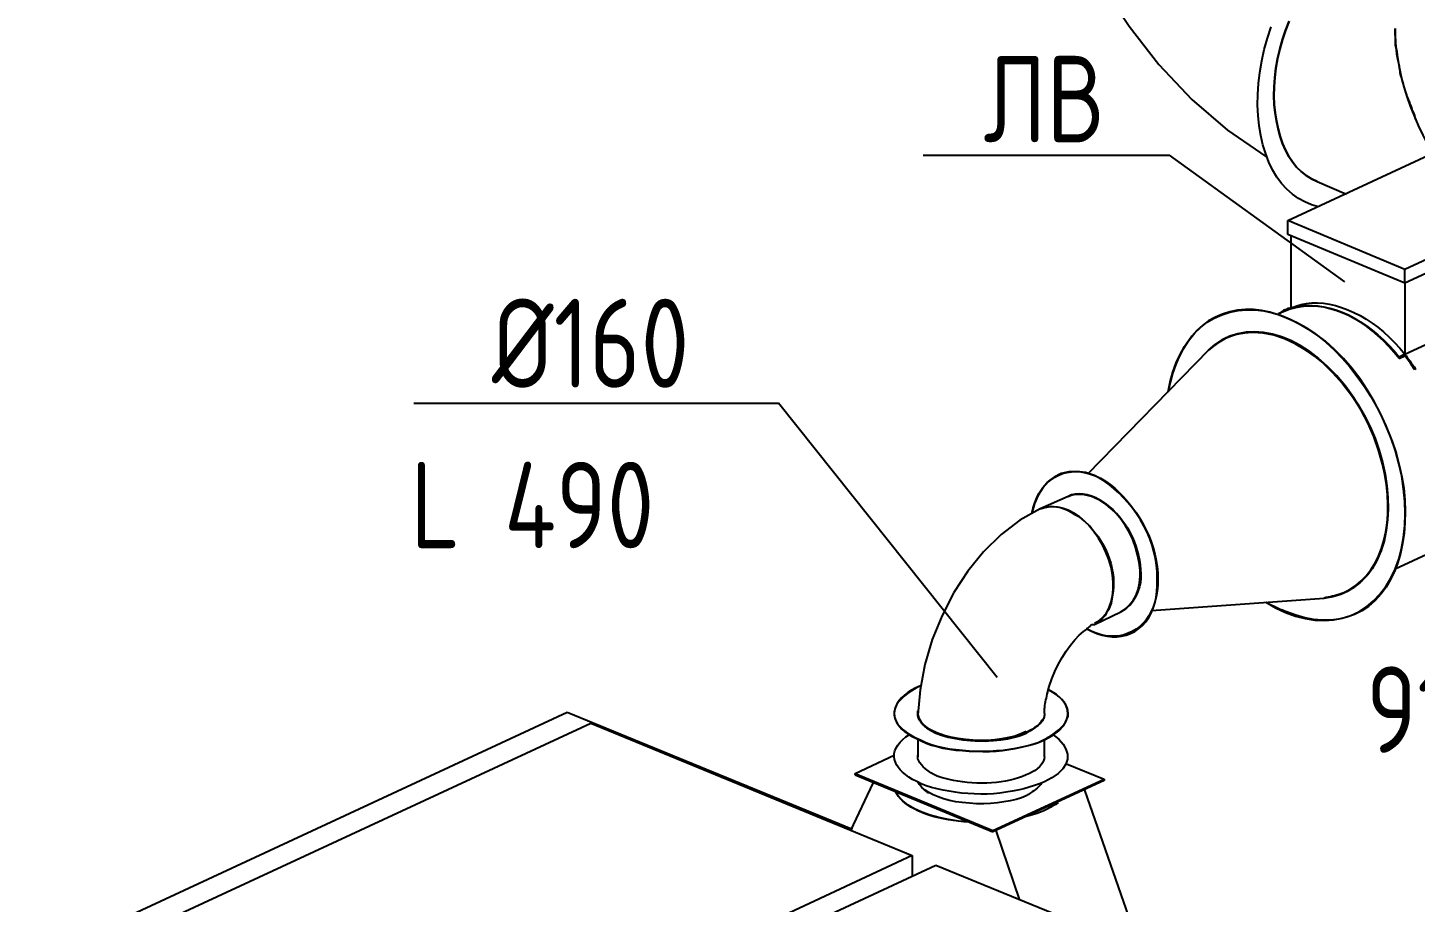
# Model space of a CAD drawing. Header units: metres. Extents: x 20 to 415, y 5 to 292.
# Drawn here: x 213.05 to 238.48, y 238.45 to 254.47 of the extents above; entities that cross this region are included whole.
import ezdxf

# ---------------------------------------------------------------- set-up
doc = ezdxf.new("R2010")
doc.units = ezdxf.units.M
for name, color, linetype in [('АРМАТУРА', 8, 'Continuous'), ('ВОЗДУХОВОДЫ', 7, 'Continuous'), ('ОБОЗНАЧЕНИЯ', 7, 'Continuous'), ('ОБОРУДОВАНИЕ', 8, 'Continuous')]:
    doc.layers.add(name, color=color, linetype=linetype)
doc.styles.add('GOST', font='isocpeur.ttf')

msp = doc.modelspace()

# ---------------------------------------------------------------- linework, layer by layer
at = {"layer": 'АРМАТУРА'}
for points in [[(236.146, 250.933), (239.156, 252.336)], [(241.324, 251.443), (238.288, 250.04)], [(241.324, 251.188), (238.288, 249.785)], [(236.146, 250.678), (236.146, 250.933)], [(238.288, 250.04), (236.146, 250.933)], [(238.288, 249.785), (236.146, 250.678)], [(236.197, 250.652), (236.197, 249.326)], [(238.288, 249.785), (238.288, 250.04)], [(238.288, 248.484), (241.273, 249.862)], [(238.288, 249.785), (238.288, 248.484)], [(236.095, 249.3), (236.08, 249.293), (236.067, 249.285), (236.055, 249.277), (236.044, 249.27), (236.034, 249.262), (236.025, 249.254), (236.016, 249.247), (236.008, 249.239), (236, 249.232), (235.993, 249.224)], [(236.095, 249.3), (236.188, 249.334), (236.284, 249.359), (236.383, 249.375), (236.485, 249.382), (236.589, 249.38), (236.695, 249.37), (236.804, 249.352), (236.914, 249.326), (237.027, 249.291), (237.141, 249.249), (237.255, 249.2), (237.367, 249.143), (237.477, 249.078), (237.586, 249.006), (237.692, 248.927), (237.796, 248.842), (237.898, 248.749), (237.997, 248.65), (238.093, 248.545), (238.186, 248.433)], [(238.186, 248.408), (238.093, 248.52), (237.997, 248.628), (237.898, 248.729), (237.796, 248.825), (237.692, 248.915), (237.586, 248.997), (237.477, 249.072), (237.367, 249.14), (237.255, 249.199), (237.141, 249.249), (237.027, 249.291), (236.914, 249.323), (236.804, 249.347), (236.695, 249.361), (236.589, 249.367), (236.485, 249.365), (236.383, 249.354), (236.284, 249.336), (236.188, 249.309), (236.095, 249.275)], [(238.186, 248.408), (238.093, 248.52), (237.997, 248.628), (237.898, 248.729), (237.796, 248.825), (237.692, 248.915), (237.586, 248.997), (237.477, 249.072), (237.367, 249.14), (237.255, 249.199), (237.141, 249.249), (237.027, 249.291), (236.914, 249.323), (236.804, 249.347), (236.695, 249.361), (236.589, 249.367), (236.485, 249.365), (236.383, 249.354), (236.284, 249.336), (236.188, 249.309), (236.095, 249.275)], [(236.197, 249.326), (236.095, 249.3)], [(236.146, 249.326), (236.145, 249.325), (236.143, 249.323), (236.14, 249.321), (236.137, 249.317), (236.133, 249.313), (236.129, 249.309), (236.126, 249.306), (236.123, 249.303), (236.121, 249.301), (236.12, 249.3)], [(236.197, 249.326), (236.19, 249.326), (236.184, 249.326), (236.179, 249.326), (236.175, 249.326), (236.171, 249.326), (236.167, 249.326), (236.163, 249.326), (236.159, 249.326), (236.153, 249.326), (236.146, 249.326)], [(236.197, 249.326), (236.146, 249.326)], [(236.197, 249.326), (236.29, 249.366), (236.386, 249.397), (236.485, 249.417), (236.587, 249.427), (236.691, 249.428), (236.797, 249.42), (236.906, 249.402), (237.016, 249.377), (237.129, 249.342), (237.243, 249.3), (237.357, 249.251), (237.469, 249.194), (237.579, 249.129), (237.688, 249.057), (237.794, 248.979), (237.898, 248.893), (238, 248.8), (238.099, 248.701), (238.195, 248.596), (238.288, 248.484)], [(238.288, 248.484), (238.186, 248.433)], [(238.288, 248.484), (238.311, 248.454), (238.334, 248.423), (238.357, 248.393), (238.379, 248.364), (238.4, 248.334), (238.421, 248.306), (238.44, 248.279), (238.459, 248.252), (238.476, 248.227), (238.492, 248.204)], [(238.186, 248.408), (238.288, 248.459)], [(238.467, 248.204), (238.452, 248.227), (238.436, 248.252), (238.42, 248.278), (238.404, 248.304), (238.387, 248.331), (238.37, 248.358), (238.351, 248.384), (238.332, 248.41), (238.311, 248.435), (238.288, 248.459)], [(238.288, 248.459), (238.311, 248.435), (238.332, 248.41), (238.351, 248.384), (238.37, 248.358), (238.387, 248.331), (238.404, 248.304), (238.42, 248.278), (238.436, 248.252), (238.452, 248.227), (238.467, 248.204)]]:
    msp.add_lwpolyline(points, dxfattribs=at)
at = {"layer": 'ВОЗДУХОВОДЫ'}
for points in [[(231.376, 259.478), (231.489, 258.604), (231.688, 257.734), (231.966, 256.878), (232.32, 256.046), (232.744, 255.247), (233.233, 254.492), (233.782, 253.79), (234.385, 253.152), (235.039, 252.588), (235.738, 252.106)], [(236.681, 251.647), (236.577, 251.698), (236.48, 251.76), (236.389, 251.833), (236.305, 251.915), (236.229, 252.007), (236.16, 252.11), (236.099, 252.222), (236.046, 252.344), (236.002, 252.476), (235.967, 252.616), (235.934, 252.758), (235.909, 252.906), (235.894, 253.061), (235.888, 253.22), (235.891, 253.385), (235.903, 253.553), (235.924, 253.724), (235.955, 253.898), (235.995, 254.073), (236.044, 254.249), (236.101, 254.417), (236.166, 254.584)], [(236.166, 254.584), (236.101, 254.417), (236.044, 254.249), (235.995, 254.073), (235.955, 253.898), (235.924, 253.724), (235.903, 253.553), (235.891, 253.385), (235.888, 253.22), (235.894, 253.061), (235.909, 252.906), (235.934, 252.758), (235.967, 252.616), (236.002, 252.476), (236.046, 252.344), (236.099, 252.222), (236.16, 252.11), (236.229, 252.007), (236.305, 251.915), (236.389, 251.833), (236.48, 251.76), (236.577, 251.698), (236.681, 251.647)], [(236.707, 251.188), (236.579, 251.225), (236.457, 251.276), (236.34, 251.341), (236.23, 251.419), (236.127, 251.51), (236.031, 251.614), (235.944, 251.731), (235.865, 251.861), (235.797, 252.003), (235.738, 252.157), (235.689, 252.322), (235.649, 252.493), (235.62, 252.672), (235.6, 252.856), (235.591, 253.047), (235.593, 253.243), (235.605, 253.443), (235.629, 253.649), (235.665, 253.858), (235.712, 254.07), (235.77, 254.276), (235.837, 254.48)], [(238.799, 252.157), (238.709, 252.327), (238.622, 252.5), (238.54, 252.674), (238.464, 252.85), (238.394, 253.028), (238.33, 253.206), (238.274, 253.384), (238.227, 253.563), (238.189, 253.741), (238.161, 253.917), (238.153, 253.971), (238.146, 254.024), (238.139, 254.078), (238.132, 254.131), (238.126, 254.185), (238.121, 254.239), (238.116, 254.292), (238.113, 254.346), (238.111, 254.399), (238.11, 254.453)], [(238.11, 254.453), (238.11, 254.452), (238.11, 254.45), (238.11, 254.448), (238.11, 254.444), (238.11, 254.44), (238.11, 254.436), (238.11, 254.433), (238.11, 254.43), (238.11, 254.428), (238.11, 254.427), (238.11, 254.398), (238.11, 254.369), (238.11, 254.341), (238.11, 254.314), (238.11, 254.287), (238.11, 254.26), (238.11, 254.233), (238.11, 254.205), (238.11, 254.177), (238.11, 254.147), (238.117, 254.123), (238.123, 254.098), (238.127, 254.072), (238.132, 254.045), (238.135, 254.016), (238.139, 253.987), (238.144, 253.957), (238.148, 253.927), (238.154, 253.897), (238.161, 253.866), (238.168, 253.842), (238.174, 253.817), (238.178, 253.791), (238.183, 253.764), (238.186, 253.736), (238.19, 253.707), (238.195, 253.677), (238.199, 253.647), (238.205, 253.616), (238.212, 253.586), (238.22, 253.562), (238.227, 253.537), (238.235, 253.511), (238.242, 253.485), (238.25, 253.458), (238.258, 253.431), (238.265, 253.405), (238.273, 253.379), (238.281, 253.354), (238.288, 253.331), (238.297, 253.3), (238.306, 253.27), (238.317, 253.239), (238.328, 253.21), (238.339, 253.181), (238.351, 253.153), (238.362, 253.125), (238.373, 253.099), (238.382, 253.074), (238.39, 253.05), (238.397, 253.035), (238.403, 253.02), (238.408, 253.005), (238.412, 252.991), (238.416, 252.977), (238.42, 252.964), (238.424, 252.952), (238.429, 252.941), (238.435, 252.931), (238.441, 252.922), (238.448, 252.907), (238.454, 252.892), (238.459, 252.877), (238.463, 252.861), (238.467, 252.846), (238.471, 252.831), (238.475, 252.815), (238.48, 252.8), (238.486, 252.785)], [(236.681, 251.647), (236.681, 251.647), (236.681, 251.647)], [(236.681, 251.647), (237.217, 251.418)], [(236.12, 249.147), (235.967, 249.209), (235.815, 249.255), (235.664, 249.286), (235.515, 249.302), (235.368, 249.304), (235.224, 249.291), (235.084, 249.263), (234.948, 249.222), (234.817, 249.166), (234.692, 249.096), (234.581, 249.014), (234.478, 248.92), (234.383, 248.814), (234.296, 248.697), (234.217, 248.57), (234.147, 248.433), (234.085, 248.287), (234.031, 248.132), (233.987, 247.968), (233.952, 247.795)], [(233.952, 247.795), (233.989, 247.982), (234.037, 248.159), (234.097, 248.325), (234.168, 248.481), (234.249, 248.624), (234.34, 248.756), (234.44, 248.875), (234.55, 248.98), (234.668, 249.071), (234.794, 249.147), (234.935, 249.209), (235.081, 249.254), (235.231, 249.285), (235.386, 249.299), (235.543, 249.297), (235.703, 249.28), (235.864, 249.246), (236.026, 249.196), (236.189, 249.129), (236.35, 249.045), (236.517, 248.946), (236.68, 248.832), (236.838, 248.705), (236.992, 248.566), (237.141, 248.414), (237.283, 248.252), (237.418, 248.08), (237.546, 247.899), (237.667, 247.711), (237.778, 247.515), (237.881, 247.307), (237.973, 247.096), (238.056, 246.884), (238.127, 246.671), (238.186, 246.456), (238.234, 246.242), (238.268, 246.029), (238.289, 245.816), (238.296, 245.606), (238.288, 245.398), (238.275, 245.203), (238.249, 245.016), (238.211, 244.837), (238.162, 244.668), (238.1, 244.508), (238.028, 244.358), (237.944, 244.219), (237.848, 244.09), (237.742, 243.973), (237.625, 243.867), (237.499, 243.784), (237.366, 243.717), (237.226, 243.667), (237.081, 243.633), (236.93, 243.616), (236.775, 243.614), (236.616, 243.628), (236.453, 243.658), (236.288, 243.704), (236.12, 243.765)], [(236.095, 249.275), (235.967, 249.224)], [(235.738, 243.944), (235.921, 243.839), (236.104, 243.754), (236.285, 243.689), (236.464, 243.642), (236.64, 243.616), (236.812, 243.608), (236.98, 243.619), (237.142, 243.649), (237.298, 243.698), (237.447, 243.765), (237.587, 243.858), (237.716, 243.967), (237.833, 244.091), (237.938, 244.23), (238.03, 244.384), (238.11, 244.551), (238.176, 244.732), (238.228, 244.925), (238.265, 245.13), (238.288, 245.347), (238.296, 245.565), (238.289, 245.789), (238.267, 246.017), (238.231, 246.249), (238.18, 246.482), (238.116, 246.715), (238.038, 246.947), (237.947, 247.175), (237.844, 247.399), (237.727, 247.617), (237.6, 247.833), (237.462, 248.038), (237.316, 248.23), (237.162, 248.409), (237, 248.573), (236.833, 248.723), (236.66, 248.855), (236.483, 248.971), (236.303, 249.069), (236.12, 249.147)], [(234.692, 248.561), (234.812, 248.666), (234.941, 248.751), (235.08, 248.816), (235.225, 248.862), (235.378, 248.889), (235.535, 248.897), (235.697, 248.886), (235.862, 248.855), (236.029, 248.807), (236.197, 248.739), (236.371, 248.646), (236.541, 248.536), (236.707, 248.409), (236.867, 248.267), (237.019, 248.111), (237.165, 247.942), (237.301, 247.761), (237.429, 247.57), (237.545, 247.368), (237.651, 247.158), (237.743, 246.942), (237.819, 246.725), (237.881, 246.507), (237.928, 246.289), (237.96, 246.074), (237.978, 245.861), (237.981, 245.653), (237.97, 245.45), (237.945, 245.254), (237.906, 245.066), (237.852, 244.89), (237.784, 244.727), (237.703, 244.58), (237.608, 244.448), (237.501, 244.333), (237.382, 244.234), (237.253, 244.153), (237.114, 244.09), (236.966, 244.046), (236.809, 244.02)], [(234.692, 248.561), (234.812, 248.666), (234.941, 248.751), (235.08, 248.816), (235.225, 248.862), (235.378, 248.889), (235.535, 248.897), (235.697, 248.886), (235.862, 248.855), (236.029, 248.807), (236.197, 248.739), (236.371, 248.646), (236.541, 248.536), (236.707, 248.409), (236.867, 248.267), (237.019, 248.111), (237.165, 247.942), (237.301, 247.761), (237.429, 247.57), (237.545, 247.368), (237.651, 247.158), (237.743, 246.942), (237.819, 246.725), (237.881, 246.507), (237.928, 246.289), (237.96, 246.074), (237.978, 245.861), (237.981, 245.653), (237.97, 245.45), (237.945, 245.254), (237.906, 245.066), (237.852, 244.89), (237.784, 244.727), (237.703, 244.58), (237.608, 244.448), (237.501, 244.333), (237.382, 244.234), (237.253, 244.153), (237.114, 244.09), (236.966, 244.046), (236.809, 244.02)], [(236.809, 244.02), (236.966, 244.046), (237.114, 244.09), (237.253, 244.153), (237.382, 244.234), (237.501, 244.333), (237.608, 244.448), (237.703, 244.58), (237.784, 244.727), (237.852, 244.89), (237.906, 245.066), (237.945, 245.254), (237.97, 245.45), (237.981, 245.653), (237.978, 245.861), (237.96, 246.074), (237.928, 246.289), (237.881, 246.507), (237.819, 246.725), (237.743, 246.942), (237.651, 247.158), (237.545, 247.368), (237.429, 247.57), (237.301, 247.761), (237.165, 247.942), (237.019, 248.111), (236.867, 248.267), (236.707, 248.409), (236.541, 248.536), (236.371, 248.646), (236.197, 248.739), (236.029, 248.807), (235.862, 248.855), (235.697, 248.886), (235.535, 248.897), (235.378, 248.889), (235.225, 248.862), (235.08, 248.816), (234.941, 248.751), (234.812, 248.666), (234.692, 248.561)], [(237.88, 246.469), (237.809, 246.727), (237.72, 246.981), (237.613, 247.226), (237.489, 247.463), (237.351, 247.687), (237.199, 247.898), (237.034, 248.093), (236.858, 248.27), (236.672, 248.427), (236.477, 248.561), (236.279, 248.678), (236.081, 248.769), (235.886, 248.834), (235.695, 248.873), (235.508, 248.886), (235.328, 248.873), (235.155, 248.834), (234.99, 248.769), (234.835, 248.678), (234.692, 248.561)], [(237.88, 246.469), (237.809, 246.727), (237.72, 246.981), (237.613, 247.226), (237.489, 247.463), (237.351, 247.687), (237.199, 247.898), (237.034, 248.093), (236.858, 248.27), (236.672, 248.427), (236.477, 248.561), (236.279, 248.678), (236.081, 248.769), (235.886, 248.834), (235.695, 248.873), (235.508, 248.886), (235.328, 248.873), (235.155, 248.834), (234.99, 248.769), (234.835, 248.678), (234.692, 248.561)], [(234.692, 248.561), (234.723, 248.584), (234.756, 248.609), (234.789, 248.634), (234.823, 248.66), (234.858, 248.685), (234.892, 248.709), (234.926, 248.733), (234.96, 248.754), (234.992, 248.773), (235.023, 248.79)], [(235.023, 248.79), (235.204, 248.852), (235.392, 248.886), (235.585, 248.89), (235.783, 248.867), (235.983, 248.816), (236.184, 248.737), (236.384, 248.631), (236.582, 248.498), (236.775, 248.339), (236.962, 248.153), (237.146, 247.952), (237.313, 247.734), (237.464, 247.501), (237.597, 247.256), (237.711, 247.002), (237.807, 246.74), (237.883, 246.475), (237.937, 246.208), (237.971, 245.941), (237.982, 245.678)], [(234.692, 248.561), (232.473, 246.291)], [(236.809, 244.02), (236.937, 244.042), (237.059, 244.076), (237.177, 244.121), (237.288, 244.18), (237.393, 244.25), (237.49, 244.333), (237.581, 244.428), (237.663, 244.535), (237.738, 244.654), (237.804, 244.786), (237.86, 244.927), (237.905, 245.076), (237.939, 245.231), (237.963, 245.393), (237.976, 245.561), (237.978, 245.733), (237.97, 245.911), (237.951, 246.093), (237.921, 246.28), (237.88, 246.469)], [(236.809, 244.02), (236.937, 244.042), (237.059, 244.076), (237.177, 244.121), (237.288, 244.18), (237.393, 244.25), (237.49, 244.333), (237.581, 244.428), (237.663, 244.535), (237.738, 244.654), (237.804, 244.786), (237.86, 244.927), (237.905, 245.076), (237.939, 245.231), (237.963, 245.393), (237.976, 245.561), (237.978, 245.733), (237.97, 245.911), (237.951, 246.093), (237.921, 246.28), (237.88, 246.469)], [(232.6, 246.265), (232.435, 246.318), (232.278, 246.34), (232.129, 246.333), (231.991, 246.298), (231.864, 246.236), (231.75, 246.149), (231.651, 246.039), (231.567, 245.905), (231.5, 245.751), (231.452, 245.576)], [(231.452, 245.576), (231.478, 245.674), (231.508, 245.766), (231.543, 245.852), (231.583, 245.933), (231.628, 246.007), (231.678, 246.074), (231.734, 246.134), (231.796, 246.186), (231.864, 246.23), (231.937, 246.265), (232.015, 246.298), (232.096, 246.321), (232.179, 246.333), (232.264, 246.336), (232.352, 246.329), (232.44, 246.313), (232.53, 246.288), (232.621, 246.255), (232.713, 246.213), (232.804, 246.163), (232.889, 246.099), (232.972, 246.029), (233.054, 245.953), (233.134, 245.871), (233.212, 245.784), (233.287, 245.691), (233.359, 245.593), (233.425, 245.49), (233.487, 245.383), (233.544, 245.27), (233.595, 245.162), (233.639, 245.051), (233.676, 244.938), (233.708, 244.824), (233.732, 244.709), (233.75, 244.595), (233.76, 244.48), (233.764, 244.368), (233.76, 244.257), (233.748, 244.148), (233.73, 244.044), (233.705, 243.946), (233.675, 243.855), (233.638, 243.77), (233.595, 243.692), (233.546, 243.621), (233.491, 243.557), (233.43, 243.5), (233.362, 243.45), (233.289, 243.408), (233.218, 243.374), (233.143, 243.348), (233.064, 243.329), (232.982, 243.32), (232.897, 243.319), (232.81, 243.327), (232.721, 243.345), (232.63, 243.373), (232.539, 243.411), (232.447, 243.459)], [(232.447, 243.459), (232.546, 243.41), (232.643, 243.371), (232.738, 243.341), (232.831, 243.32), (232.922, 243.31), (233.011, 243.309), (233.097, 243.318), (233.181, 243.338), (233.262, 243.368), (233.34, 243.408), (233.413, 243.459), (233.48, 243.518), (233.541, 243.585), (233.594, 243.661), (233.64, 243.743), (233.678, 243.832), (233.708, 243.928), (233.73, 244.03), (233.744, 244.138), (233.748, 244.25), (233.752, 244.373), (233.748, 244.497), (233.737, 244.621), (233.718, 244.746), (233.691, 244.869), (233.656, 244.99), (233.614, 245.11), (233.564, 245.226), (233.507, 245.34), (233.442, 245.449), (233.371, 245.561), (233.296, 245.666), (233.217, 245.765), (233.135, 245.857), (233.05, 245.943), (232.963, 246.022), (232.874, 246.094), (232.783, 246.158), (232.692, 246.215), (232.6, 246.265)], [(238.11, 244.556), (241.579, 246.163)], [(232.116, 245.882), (231.606, 245.653)], [(231.606, 245.653), (231.667, 245.673), (231.728, 245.686), (231.79, 245.694), (231.852, 245.694), (231.915, 245.688), (231.978, 245.675), (232.043, 245.655), (232.108, 245.628), (232.175, 245.593), (232.243, 245.551), (232.311, 245.51), (232.375, 245.463), (232.437, 245.41), (232.496, 245.352), (232.553, 245.289), (232.607, 245.222), (232.659, 245.151), (232.709, 245.075), (232.758, 244.996), (232.804, 244.913), (232.84, 244.828), (232.871, 244.743), (232.898, 244.656), (232.919, 244.569), (232.935, 244.483), (232.946, 244.397), (232.951, 244.313), (232.951, 244.23), (232.944, 244.149), (232.932, 244.071), (232.921, 243.997), (232.905, 243.928), (232.883, 243.863), (232.856, 243.802), (232.823, 243.746), (232.787, 243.695), (232.746, 243.648), (232.701, 243.606), (232.652, 243.569), (232.6, 243.536)], [(232.116, 245.627), (232.062, 245.648), (232.009, 245.664), (231.956, 245.676), (231.903, 245.684), (231.851, 245.688), (231.8, 245.688), (231.749, 245.684), (231.7, 245.677), (231.652, 245.667), (231.606, 245.653)], [(233.391, 244.837), (233.364, 244.936), (233.33, 245.035), (233.29, 245.132), (233.243, 245.226), (233.19, 245.318), (233.132, 245.406), (233.069, 245.489), (233.002, 245.567), (232.93, 245.639), (232.855, 245.704), (232.778, 245.761), (232.7, 245.811), (232.622, 245.852), (232.544, 245.884), (232.466, 245.908), (232.391, 245.922), (232.317, 245.928), (232.247, 245.923), (232.179, 245.908), (232.116, 245.882)], [(233.391, 244.837), (233.364, 244.936), (233.33, 245.035), (233.29, 245.132), (233.243, 245.226), (233.19, 245.318), (233.132, 245.406), (233.069, 245.489), (233.002, 245.567), (232.93, 245.639), (232.855, 245.704), (232.778, 245.761), (232.7, 245.811), (232.622, 245.852), (232.544, 245.884), (232.466, 245.908), (232.391, 245.922), (232.317, 245.928), (232.247, 245.923), (232.179, 245.908), (232.116, 245.882)], [(232.116, 245.882), (232.171, 245.902), (232.228, 245.916), (232.289, 245.923), (232.351, 245.924), (232.415, 245.918), (232.481, 245.905), (232.548, 245.884), (232.616, 245.857), (232.684, 245.822), (232.753, 245.78), (232.815, 245.739), (232.875, 245.692), (232.935, 245.64), (232.993, 245.582), (233.05, 245.519), (233.104, 245.452), (233.156, 245.38), (233.204, 245.305), (233.248, 245.225), (233.289, 245.143), (233.325, 245.058), (233.356, 244.972), (233.383, 244.885), (233.405, 244.799), (233.423, 244.712), (233.436, 244.627), (233.444, 244.542), (233.448, 244.46), (233.447, 244.379), (233.442, 244.301), (233.424, 244.227), (233.402, 244.157), (233.376, 244.092), (233.346, 244.032), (233.311, 243.976), (233.273, 243.924), (233.231, 243.878), (233.186, 243.836), (233.137, 243.798), (233.085, 243.765)], [(232.116, 245.882), (232.171, 245.902), (232.228, 245.916), (232.289, 245.923), (232.351, 245.924), (232.415, 245.918), (232.481, 245.905), (232.548, 245.884), (232.616, 245.857), (232.684, 245.822), (232.753, 245.78), (232.815, 245.739), (232.875, 245.692), (232.935, 245.64), (232.993, 245.582), (233.05, 245.519), (233.104, 245.452), (233.156, 245.38), (233.204, 245.305), (233.248, 245.225), (233.289, 245.143), (233.325, 245.058), (233.356, 244.972), (233.383, 244.885), (233.405, 244.799), (233.423, 244.712), (233.436, 244.627), (233.444, 244.542), (233.448, 244.46), (233.447, 244.379), (233.442, 244.301), (233.424, 244.227), (233.402, 244.157), (233.376, 244.092), (233.346, 244.032), (233.311, 243.976), (233.273, 243.924), (233.231, 243.878), (233.186, 243.836), (233.137, 243.798), (233.085, 243.765)], [(232.6, 245.857), (232.547, 245.878), (232.494, 245.894), (232.441, 245.906), (232.389, 245.914), (232.339, 245.918), (232.29, 245.918), (232.243, 245.914), (232.198, 245.907), (232.155, 245.896), (232.116, 245.882)], [(233.085, 243.765), (233.171, 243.819), (233.247, 243.886), (233.31, 243.967), (233.362, 244.06), (233.401, 244.164), (233.426, 244.278), (233.439, 244.4), (233.437, 244.531), (233.422, 244.668), (233.391, 244.811), (233.354, 244.954), (233.304, 245.091), (233.243, 245.222), (233.171, 245.344), (233.091, 245.459), (233.004, 245.562), (232.909, 245.655), (232.81, 245.736), (232.706, 245.804), (232.6, 245.857)], [(237.982, 245.678), (237.974, 245.461), (237.949, 245.255), (237.908, 245.06), (237.851, 244.877), (237.778, 244.709), (237.69, 244.556), (237.587, 244.42), (237.47, 244.301), (237.338, 244.202), (237.192, 244.122)], [(231.606, 245.653), (231.234, 245.446), (230.887, 245.182), (230.568, 244.868), (230.279, 244.511), (230.024, 244.119), (229.806, 243.699), (229.627, 243.257), (229.491, 242.802), (229.402, 242.339), (229.361, 241.878)], [(232.6, 243.561), (232.686, 243.608), (232.759, 243.672), (232.821, 243.751), (232.87, 243.843), (232.906, 243.947), (232.931, 244.061), (232.943, 244.183), (232.943, 244.311), (232.931, 244.445), (232.906, 244.582), (232.863, 244.724), (232.809, 244.862), (232.747, 244.992), (232.676, 245.115), (232.597, 245.229), (232.512, 245.333), (232.42, 245.426), (232.323, 245.506), (232.221, 245.574), (232.116, 245.627)], [(233.085, 243.765), (233.171, 243.819), (233.247, 243.889), (233.31, 243.973), (233.362, 244.069), (233.401, 244.177), (233.426, 244.294), (233.439, 244.421), (233.437, 244.554), (233.422, 244.693), (233.391, 244.837)], [(233.085, 243.765), (233.171, 243.819), (233.247, 243.889), (233.31, 243.973), (233.362, 244.069), (233.401, 244.177), (233.426, 244.294), (233.439, 244.421), (233.437, 244.554), (233.422, 244.693), (233.391, 244.837)], [(233.646, 243.791), (236.809, 244.02)], [(236.12, 243.765), (236.082, 243.781), (236.044, 243.796), (236.006, 243.812), (235.967, 243.828), (235.929, 243.845), (235.891, 243.863), (235.852, 243.881), (235.814, 243.901), (235.776, 243.922), (235.738, 243.944)], [(237.192, 244.122), (237.153, 244.108), (237.115, 244.095), (237.077, 244.083), (237.039, 244.072), (237, 244.062), (236.962, 244.053), (236.924, 244.044), (236.886, 244.036), (236.847, 244.028), (236.809, 244.02)], [(232.6, 243.536), (233.085, 243.765)], [(231.682, 241.903), (231.682, 241.929), (231.683, 241.959), (231.685, 241.99), (231.688, 242.021), (231.693, 242.053), (231.698, 242.085), (231.704, 242.118), (231.711, 242.152), (231.718, 242.187), (231.725, 242.223), (231.733, 242.26), (231.77, 242.399), (231.817, 242.537), (231.873, 242.672), (231.937, 242.804), (232.007, 242.93), (232.082, 243.048), (232.16, 243.157), (232.239, 243.255), (232.318, 243.339), (232.396, 243.408), (232.418, 243.424), (232.439, 243.439), (232.458, 243.454), (232.476, 243.468), (232.492, 243.482), (232.506, 243.495), (232.519, 243.507), (232.531, 243.518), (232.541, 243.527), (232.549, 243.536), (232.556, 243.536), (232.562, 243.536), (232.567, 243.536), (232.571, 243.536), (232.575, 243.536), (232.579, 243.536), (232.583, 243.536), (232.588, 243.536), (232.593, 243.536), (232.6, 243.536)], [(229.412, 242.413), (229.325, 242.374), (229.246, 242.331), (229.177, 242.286), (229.117, 242.239), (229.064, 242.19), (229.021, 242.14), (228.985, 242.088), (228.958, 242.036), (228.939, 241.982), (228.927, 241.929), (228.931, 241.875), (228.943, 241.822), (228.962, 241.77), (228.99, 241.718), (229.026, 241.667), (229.071, 241.618), (229.123, 241.571), (229.185, 241.527), (229.256, 241.484), (229.335, 241.444), (229.423, 241.401), (229.515, 241.362), (229.614, 241.327), (229.718, 241.297), (229.826, 241.272), (229.94, 241.251), (230.057, 241.235), (230.179, 241.224), (230.304, 241.217), (230.432, 241.215), (230.555, 241.21), (230.676, 241.211), (230.797, 241.217), (230.915, 241.228), (231.032, 241.243), (231.145, 241.262), (231.254, 241.285), (231.359, 241.31), (231.46, 241.338), (231.554, 241.368), (231.643, 241.407), (231.725, 241.45), (231.801, 241.495), (231.87, 241.542), (231.931, 241.591), (231.984, 241.641), (232.03, 241.693), (232.067, 241.746), (232.096, 241.799), (232.116, 241.852), (232.119, 241.906), (232.113, 241.959), (232.098, 242.012), (232.074, 242.063), (232.042, 242.114), (232.002, 242.163), (231.953, 242.21), (231.896, 242.255), (231.831, 242.297), (231.759, 242.337)], [(229.412, 242.413), (229.324, 242.367), (229.244, 242.319), (229.172, 242.27), (229.109, 242.219), (229.055, 242.168), (229.01, 242.116), (228.974, 242.063), (228.948, 242.01), (228.933, 241.957), (228.927, 241.903), (228.933, 241.85), (228.948, 241.797), (228.974, 241.744), (229.01, 241.692), (229.055, 241.642), (229.109, 241.593), (229.172, 241.546), (229.244, 241.501), (229.324, 241.458), (229.412, 241.419), (229.507, 241.376), (229.607, 241.339), (229.713, 241.307), (229.823, 241.281), (229.938, 241.259), (230.056, 241.242), (230.178, 241.23), (230.303, 241.221), (230.43, 241.216), (230.56, 241.215), (230.682, 241.217), (230.804, 241.224), (230.924, 241.235), (231.043, 241.25), (231.159, 241.269), (231.272, 241.292), (231.382, 241.318), (231.487, 241.349), (231.587, 241.382), (231.682, 241.419)], [(231.682, 241.419), (231.828, 241.5), (231.945, 241.588), (232.031, 241.681), (232.087, 241.779), (232.113, 241.878), (232.106, 241.977), (232.068, 242.074), (231.998, 242.168), (231.895, 242.256), (231.759, 242.337)], [(229.361, 241.954), (229.362, 241.886), (229.381, 241.82), (229.416, 241.757), (229.467, 241.698), (229.533, 241.642), (229.612, 241.591), (229.705, 241.545), (229.809, 241.505), (229.924, 241.471), (230.05, 241.444), (230.189, 241.424), (230.33, 241.411), (230.471, 241.404), (230.612, 241.405), (230.751, 241.412), (230.887, 241.428), (231.019, 241.451), (231.145, 241.483), (231.264, 241.523), (231.376, 241.572)], [(229.361, 241.903), (229.361, 241.91), (229.361, 241.916), (229.361, 241.921), (229.361, 241.925), (229.361, 241.929), (229.361, 241.933), (229.361, 241.937), (229.361, 241.942), (229.361, 241.947), (229.361, 241.954)], [(229.361, 241.954), (229.362, 241.886), (229.379, 241.82), (229.412, 241.757), (229.46, 241.698), (229.524, 241.642), (229.601, 241.591), (229.693, 241.545), (229.799, 241.505), (229.918, 241.471), (230.05, 241.444), (230.189, 241.424), (230.329, 241.411), (230.47, 241.404), (230.61, 241.403), (230.748, 241.409), (230.882, 241.422), (231.01, 241.442), (231.132, 241.469), (231.246, 241.504), (231.35, 241.546)], [(229.361, 241.903), (229.361, 241.91), (229.361, 241.916), (229.361, 241.921), (229.361, 241.925), (229.361, 241.929), (229.361, 241.933), (229.361, 241.937), (229.361, 241.942), (229.361, 241.947), (229.361, 241.954)], [(231.35, 241.572), (231.253, 241.529), (231.145, 241.492), (231.028, 241.462), (230.903, 241.439), (230.773, 241.422), (230.64, 241.412), (230.504, 241.409), (230.368, 241.413), (230.233, 241.425), (230.101, 241.444), (229.968, 241.47), (229.847, 241.502), (229.738, 241.539), (229.642, 241.58), (229.559, 241.626), (229.489, 241.676), (229.434, 241.729), (229.394, 241.785), (229.369, 241.843), (229.361, 241.903)], [(229.718, 241.546), (229.652, 241.571), (229.593, 241.601), (229.54, 241.633), (229.493, 241.668), (229.453, 241.706), (229.421, 241.745), (229.395, 241.784), (229.376, 241.824), (229.365, 241.865), (229.361, 241.903)], [(231.682, 241.903), (231.681, 241.881), (231.679, 241.86), (231.675, 241.841), (231.67, 241.822), (231.663, 241.805), (231.654, 241.788), (231.645, 241.771), (231.633, 241.756), (231.62, 241.74), (231.606, 241.725), (231.598, 241.717), (231.59, 241.709), (231.582, 241.702), (231.573, 241.694), (231.564, 241.686), (231.554, 241.679), (231.543, 241.671), (231.531, 241.664), (231.518, 241.656), (231.503, 241.648), (231.489, 241.634), (231.475, 241.621), (231.463, 241.609), (231.451, 241.599), (231.44, 241.591), (231.428, 241.584), (231.416, 241.579), (231.404, 241.575), (231.39, 241.572), (231.376, 241.572)], [(231.682, 241.903), (231.681, 241.881), (231.679, 241.86), (231.675, 241.841), (231.67, 241.822), (231.663, 241.805), (231.654, 241.788), (231.645, 241.771), (231.633, 241.756), (231.62, 241.74), (231.606, 241.725), (231.598, 241.717), (231.59, 241.709), (231.582, 241.702), (231.573, 241.694), (231.564, 241.686), (231.554, 241.679), (231.543, 241.671), (231.531, 241.664), (231.518, 241.656), (231.503, 241.648), (231.489, 241.634), (231.475, 241.621), (231.463, 241.609), (231.451, 241.599), (231.44, 241.591), (231.428, 241.584), (231.416, 241.579), (231.404, 241.575), (231.39, 241.572), (231.376, 241.572)], [(231.682, 241.903), (231.681, 241.881), (231.679, 241.86), (231.675, 241.841), (231.67, 241.822), (231.663, 241.805), (231.654, 241.788), (231.645, 241.771), (231.633, 241.756), (231.62, 241.74), (231.606, 241.725), (231.598, 241.717), (231.59, 241.709), (231.582, 241.702), (231.573, 241.694), (231.564, 241.686), (231.554, 241.679), (231.543, 241.671), (231.531, 241.664), (231.518, 241.656), (231.503, 241.648), (231.489, 241.634), (231.475, 241.621), (231.463, 241.609), (231.451, 241.599), (231.44, 241.591), (231.428, 241.584), (231.416, 241.579), (231.404, 241.575), (231.39, 241.572), (231.376, 241.572)], [(231.682, 241.903), (231.682, 241.896), (231.682, 241.891), (231.682, 241.886), (231.682, 241.883), (231.682, 241.881), (231.682, 241.88), (231.682, 241.879), (231.682, 241.878), (231.682, 241.878), (231.682, 241.878)], [(231.682, 241.903), (231.682, 241.896), (231.682, 241.891), (231.682, 241.886), (231.682, 241.883), (231.682, 241.881), (231.682, 241.88), (231.682, 241.879), (231.682, 241.878), (231.682, 241.878), (231.682, 241.878)], [(231.682, 241.903), (231.682, 241.896), (231.682, 241.891), (231.682, 241.886), (231.682, 241.883), (231.682, 241.881), (231.682, 241.88), (231.682, 241.879), (231.682, 241.878), (231.682, 241.878), (231.682, 241.878)], [(231.657, 241.801), (231.656, 241.794), (231.654, 241.789), (231.651, 241.784), (231.648, 241.781), (231.644, 241.779), (231.64, 241.778), (231.637, 241.777), (231.634, 241.776), (231.632, 241.776), (231.631, 241.776), (231.623, 241.761), (231.616, 241.748), (231.608, 241.736), (231.6, 241.725), (231.593, 241.715), (231.585, 241.706), (231.577, 241.697), (231.57, 241.689), (231.562, 241.681), (231.554, 241.674), (231.546, 241.666), (231.536, 241.658), (231.525, 241.651), (231.513, 241.643), (231.5, 241.635), (231.487, 241.628), (231.472, 241.62), (231.457, 241.613), (231.442, 241.605), (231.427, 241.597)], [(231.657, 241.801), (231.656, 241.794), (231.654, 241.789), (231.651, 241.784), (231.648, 241.781), (231.644, 241.779), (231.64, 241.778), (231.637, 241.777), (231.634, 241.776), (231.632, 241.776), (231.631, 241.776), (231.623, 241.761), (231.616, 241.748), (231.608, 241.736), (231.6, 241.725), (231.593, 241.715), (231.585, 241.706), (231.577, 241.697), (231.57, 241.689), (231.562, 241.681), (231.554, 241.674), (231.546, 241.666), (231.536, 241.658), (231.525, 241.651), (231.513, 241.643), (231.5, 241.635), (231.487, 241.628), (231.472, 241.62), (231.457, 241.613), (231.442, 241.605), (231.427, 241.597)], [(231.657, 241.801), (231.656, 241.794), (231.654, 241.789), (231.651, 241.784), (231.648, 241.781), (231.644, 241.779), (231.64, 241.778), (231.637, 241.777), (231.634, 241.776), (231.632, 241.776), (231.631, 241.776), (231.623, 241.761), (231.616, 241.748), (231.608, 241.736), (231.6, 241.725), (231.593, 241.715), (231.585, 241.706), (231.577, 241.697), (231.57, 241.689), (231.562, 241.681), (231.554, 241.674), (231.546, 241.666), (231.536, 241.658), (231.525, 241.651), (231.513, 241.643), (231.5, 241.635), (231.487, 241.628), (231.472, 241.62), (231.457, 241.613), (231.442, 241.605), (231.427, 241.597)], [(231.682, 240.653), (231.595, 240.617), (231.502, 240.583), (231.405, 240.552), (231.303, 240.525), (231.197, 240.5), (231.089, 240.479), (230.978, 240.461), (230.865, 240.445), (230.751, 240.433), (230.636, 240.424), (230.515, 240.425), (230.395, 240.43), (230.277, 240.438), (230.16, 240.448), (230.047, 240.462), (229.935, 240.479), (229.825, 240.499), (229.719, 240.522), (229.615, 240.548), (229.514, 240.577), (229.425, 240.616), (229.343, 240.656), (229.267, 240.698), (229.199, 240.741), (229.138, 240.784), (229.084, 240.829), (229.039, 240.874), (229.001, 240.919), (228.973, 240.965), (228.953, 241.011), (228.935, 241.064), (228.928, 241.117), (228.931, 241.17), (228.943, 241.223), (228.966, 241.275), (228.997, 241.327), (229.037, 241.377), (229.086, 241.426), (229.143, 241.474), (229.208, 241.521)], [(229.361, 241.419), (229.361, 241.113)], [(229.361, 241.419), (229.361, 241.113)], [(229.361, 241.419), (229.361, 241.113)], [(229.361, 241.419), (229.361, 241.113)], [(229.361, 241.419), (229.361, 241.113)], [(229.361, 241.419), (229.361, 241.113)], [(229.361, 241.419), (229.361, 241.113)], [(229.361, 241.419), (229.361, 241.113)], [(231.427, 241.597), (231.363, 241.561), (231.296, 241.53), (231.223, 241.502), (231.147, 241.478), (231.067, 241.457), (230.983, 241.439), (230.895, 241.425), (230.803, 241.412), (230.709, 241.402), (230.611, 241.393), (230.512, 241.395), (230.415, 241.399), (230.32, 241.407), (230.227, 241.418), (230.136, 241.431), (230.047, 241.448), (229.961, 241.468), (229.877, 241.491), (229.796, 241.517), (229.718, 241.546)], [(231.35, 241.546), (231.358, 241.553), (231.366, 241.559), (231.373, 241.564), (231.381, 241.568), (231.389, 241.572), (231.396, 241.576), (231.404, 241.58), (231.412, 241.585), (231.419, 241.59), (231.427, 241.597)], [(231.835, 241.521), (231.944, 241.434), (232.025, 241.345), (232.078, 241.253), (232.104, 241.16), (232.103, 241.068), (232.074, 240.977), (232.017, 240.889), (231.933, 240.805), (231.821, 240.726), (231.682, 240.653)], [(231.682, 241.113), (231.682, 241.419)], [(229.361, 241.113), (229.361, 241.138)], [(229.361, 241.113), (229.361, 241.138)], [(229.361, 241.113), (229.361, 241.138)], [(229.361, 241.113), (229.361, 241.138)], [(229.361, 241.113), (229.361, 241.138)], [(229.361, 241.138), (229.361, 241.131), (229.361, 241.126), (229.361, 241.121), (229.361, 241.118), (229.361, 241.116), (229.361, 241.114), (229.361, 241.113), (229.361, 241.113), (229.361, 241.113), (229.361, 241.113)], [(231.682, 241.113), (231.678, 241.074), (231.667, 241.037), (231.649, 240.999), (231.624, 240.963), (231.593, 240.928), (231.555, 240.894), (231.512, 240.862), (231.463, 240.833), (231.409, 240.805), (231.35, 240.781), (231.28, 240.752), (231.207, 240.726), (231.131, 240.703), (231.052, 240.683), (230.971, 240.666), (230.888, 240.652), (230.802, 240.642), (230.715, 240.634), (230.625, 240.629), (230.534, 240.628), (230.443, 240.629), (230.354, 240.634), (230.266, 240.641), (230.181, 240.651), (230.098, 240.663), (230.016, 240.678), (229.938, 240.694), (229.862, 240.713), (229.788, 240.733), (229.718, 240.755), (229.658, 240.787), (229.602, 240.82), (229.551, 240.854), (229.504, 240.889), (229.463, 240.925), (229.428, 240.961), (229.399, 240.999), (229.378, 241.036), (229.365, 241.074), (229.361, 241.113)], [(231.682, 241.113), (231.678, 241.074), (231.667, 241.037), (231.649, 240.999), (231.624, 240.963), (231.593, 240.928), (231.555, 240.894), (231.512, 240.862), (231.463, 240.833), (231.409, 240.805), (231.35, 240.781), (231.28, 240.752), (231.207, 240.726), (231.131, 240.703), (231.052, 240.683), (230.971, 240.666), (230.888, 240.652), (230.802, 240.642), (230.715, 240.634), (230.625, 240.629), (230.534, 240.628), (230.443, 240.629), (230.354, 240.634), (230.266, 240.641), (230.181, 240.651), (230.098, 240.663), (230.016, 240.678), (229.938, 240.694), (229.862, 240.713), (229.788, 240.733), (229.718, 240.755), (229.658, 240.787), (229.602, 240.82), (229.551, 240.854), (229.504, 240.889), (229.463, 240.925), (229.428, 240.961), (229.399, 240.999), (229.378, 241.036), (229.365, 241.074), (229.361, 241.113)], [(231.682, 241.113), (231.678, 241.074), (231.667, 241.037), (231.649, 240.999), (231.624, 240.963), (231.593, 240.928), (231.555, 240.894), (231.512, 240.862), (231.463, 240.833), (231.409, 240.805), (231.35, 240.781), (231.28, 240.752), (231.207, 240.726), (231.131, 240.703), (231.052, 240.683), (230.971, 240.666), (230.888, 240.652), (230.802, 240.642), (230.715, 240.634), (230.625, 240.629), (230.534, 240.628), (230.443, 240.629), (230.354, 240.634), (230.266, 240.641), (230.181, 240.651), (230.098, 240.663), (230.016, 240.678), (229.938, 240.694), (229.862, 240.713), (229.788, 240.733), (229.718, 240.755), (229.658, 240.787), (229.602, 240.82), (229.551, 240.854), (229.504, 240.889), (229.463, 240.925), (229.428, 240.961), (229.399, 240.999), (229.378, 241.036), (229.365, 241.074), (229.361, 241.113)], [(229.386, 240.628), (229.395, 240.612), (229.405, 240.595), (229.417, 240.577), (229.431, 240.558), (229.447, 240.539), (229.465, 240.52), (229.486, 240.501), (229.51, 240.483), (229.536, 240.465), (229.565, 240.449)], [(229.386, 240.628), (229.395, 240.612), (229.405, 240.595), (229.417, 240.577), (229.431, 240.558), (229.447, 240.539), (229.465, 240.52), (229.486, 240.501), (229.51, 240.483), (229.536, 240.465), (229.565, 240.449)], [(229.386, 240.628), (229.395, 240.612), (229.405, 240.595), (229.417, 240.577), (229.431, 240.558), (229.447, 240.539), (229.465, 240.52), (229.486, 240.501), (229.51, 240.483), (229.536, 240.465), (229.565, 240.449)], [(229.437, 240.092), (229.364, 240.124), (229.296, 240.157), (229.235, 240.191), (229.179, 240.227), (229.128, 240.264), (229.083, 240.303), (229.043, 240.344), (229.008, 240.386), (228.978, 240.43), (228.953, 240.475)], [(230.305, 239.914), (230.11, 239.934), (229.924, 239.962), (229.749, 240), (229.586, 240.045), (229.437, 240.099), (229.304, 240.16), (229.187, 240.228), (229.088, 240.304), (229.01, 240.386), (228.953, 240.475)], [(230.305, 239.914), (230.206, 239.922), (230.109, 239.932), (230.014, 239.944), (229.922, 239.958), (229.833, 239.974), (229.746, 239.993), (229.663, 240.013), (229.584, 240.037), (229.509, 240.063), (229.437, 240.092)], [(231.937, 240.271), (231.89, 240.24), (231.839, 240.21), (231.786, 240.181), (231.73, 240.152), (231.673, 240.124), (231.612, 240.098), (231.549, 240.074), (231.485, 240.052), (231.419, 240.033), (231.35, 240.016)], [(231.937, 240.271), (231.89, 240.24), (231.839, 240.21), (231.786, 240.181), (231.73, 240.152), (231.673, 240.124), (231.612, 240.098), (231.549, 240.074), (231.485, 240.052), (231.419, 240.033), (231.35, 240.016)]]:
    msp.add_lwpolyline(points, dxfattribs=at)
at = {"layer": 'ОБОЗНАЧЕНИЯ'}
for points in [[(229.463, 252.132), (233.978, 252.132)], [(237.192, 249.811), (233.978, 252.132)], [(220.127, 247.591), (226.81, 247.591)], [(230.815, 242.566), (226.81, 247.591)]]:
    msp.add_lwpolyline(points, dxfattribs=at)
at = {"layer": 'ОБОРУДОВАНИЕ'}
for points in [[(209.414, 235.654), (222.933, 241.929)], [(222.933, 241.929), (228.162, 239.786)], [(211.863, 236.394), (223.367, 241.725)], [(223.367, 241.725), (229.259, 239.302)], [(228.213, 240.806), (228.927, 241.138)], [(232.09, 240.985), (232.779, 240.704)], [(228.137, 239.761), (228.545, 240.628)], [(228.213, 240.781), (228.213, 240.806)], [(228.213, 240.806), (230.738, 239.761)], [(228.213, 240.781), (230.738, 239.735)], [(231.35, 240.398), (231.261, 240.362), (231.162, 240.331), (231.055, 240.305), (230.941, 240.284), (230.821, 240.268), (230.697, 240.257), (230.569, 240.252), (230.439, 240.252), (230.308, 240.259), (230.177, 240.271), (230.057, 240.289), (229.943, 240.313), (229.835, 240.342), (229.736, 240.376), (229.645, 240.414), (229.564, 240.456), (229.494, 240.502), (229.436, 240.55), (229.391, 240.601), (229.361, 240.653)], [(230.738, 239.761), (232.779, 240.704)], [(232.779, 240.679), (230.738, 239.735)], [(231.631, 240.628), (231.614, 240.605), (231.595, 240.582), (231.572, 240.559), (231.547, 240.536), (231.52, 240.513), (231.49, 240.49), (231.458, 240.467), (231.424, 240.444), (231.388, 240.421), (231.35, 240.398)], [(231.631, 240.628), (231.614, 240.605), (231.595, 240.582), (231.572, 240.559), (231.547, 240.536), (231.52, 240.513), (231.49, 240.49), (231.458, 240.467), (231.424, 240.444), (231.388, 240.421), (231.35, 240.398)], [(231.631, 240.628), (231.614, 240.605), (231.595, 240.582), (231.572, 240.559), (231.547, 240.536), (231.52, 240.513), (231.49, 240.49), (231.458, 240.467), (231.424, 240.444), (231.388, 240.421), (231.35, 240.398)], [(232.779, 240.704), (232.779, 240.679)], [(233.417, 237.644), (232.422, 240.5)], [(230.738, 239.735), (230.738, 239.761)], [(230.789, 239.761), (231.223, 238.485)], [(229.259, 239.302), (217.781, 233.945)], [(218.214, 233.792), (229.692, 239.123)], [(229.259, 239.302), (229.259, 238.919)], [(229.692, 239.123), (235.61, 236.7)]]:
    msp.add_lwpolyline(points, dxfattribs=at)

# ---------------------------------------------------------------- texts
at = {"layer": 'ОБОЗНАЧЕНИЯ', "style": 'GOST', "width": 0.8}
for s, height, p in [('ЛВ', 1.5823, (230.567, 252.369)), ('%%c160', 1.6293, (221.556, 247.872)), ('L 490', 1.5823, (220.062, 244.932)), ('91-4', 1.5823, (237.582, 241.185))]:
    msp.add_text(s, height=height, dxfattribs=at).set_placement(p)

doc.saveas('drawing.dxf')
